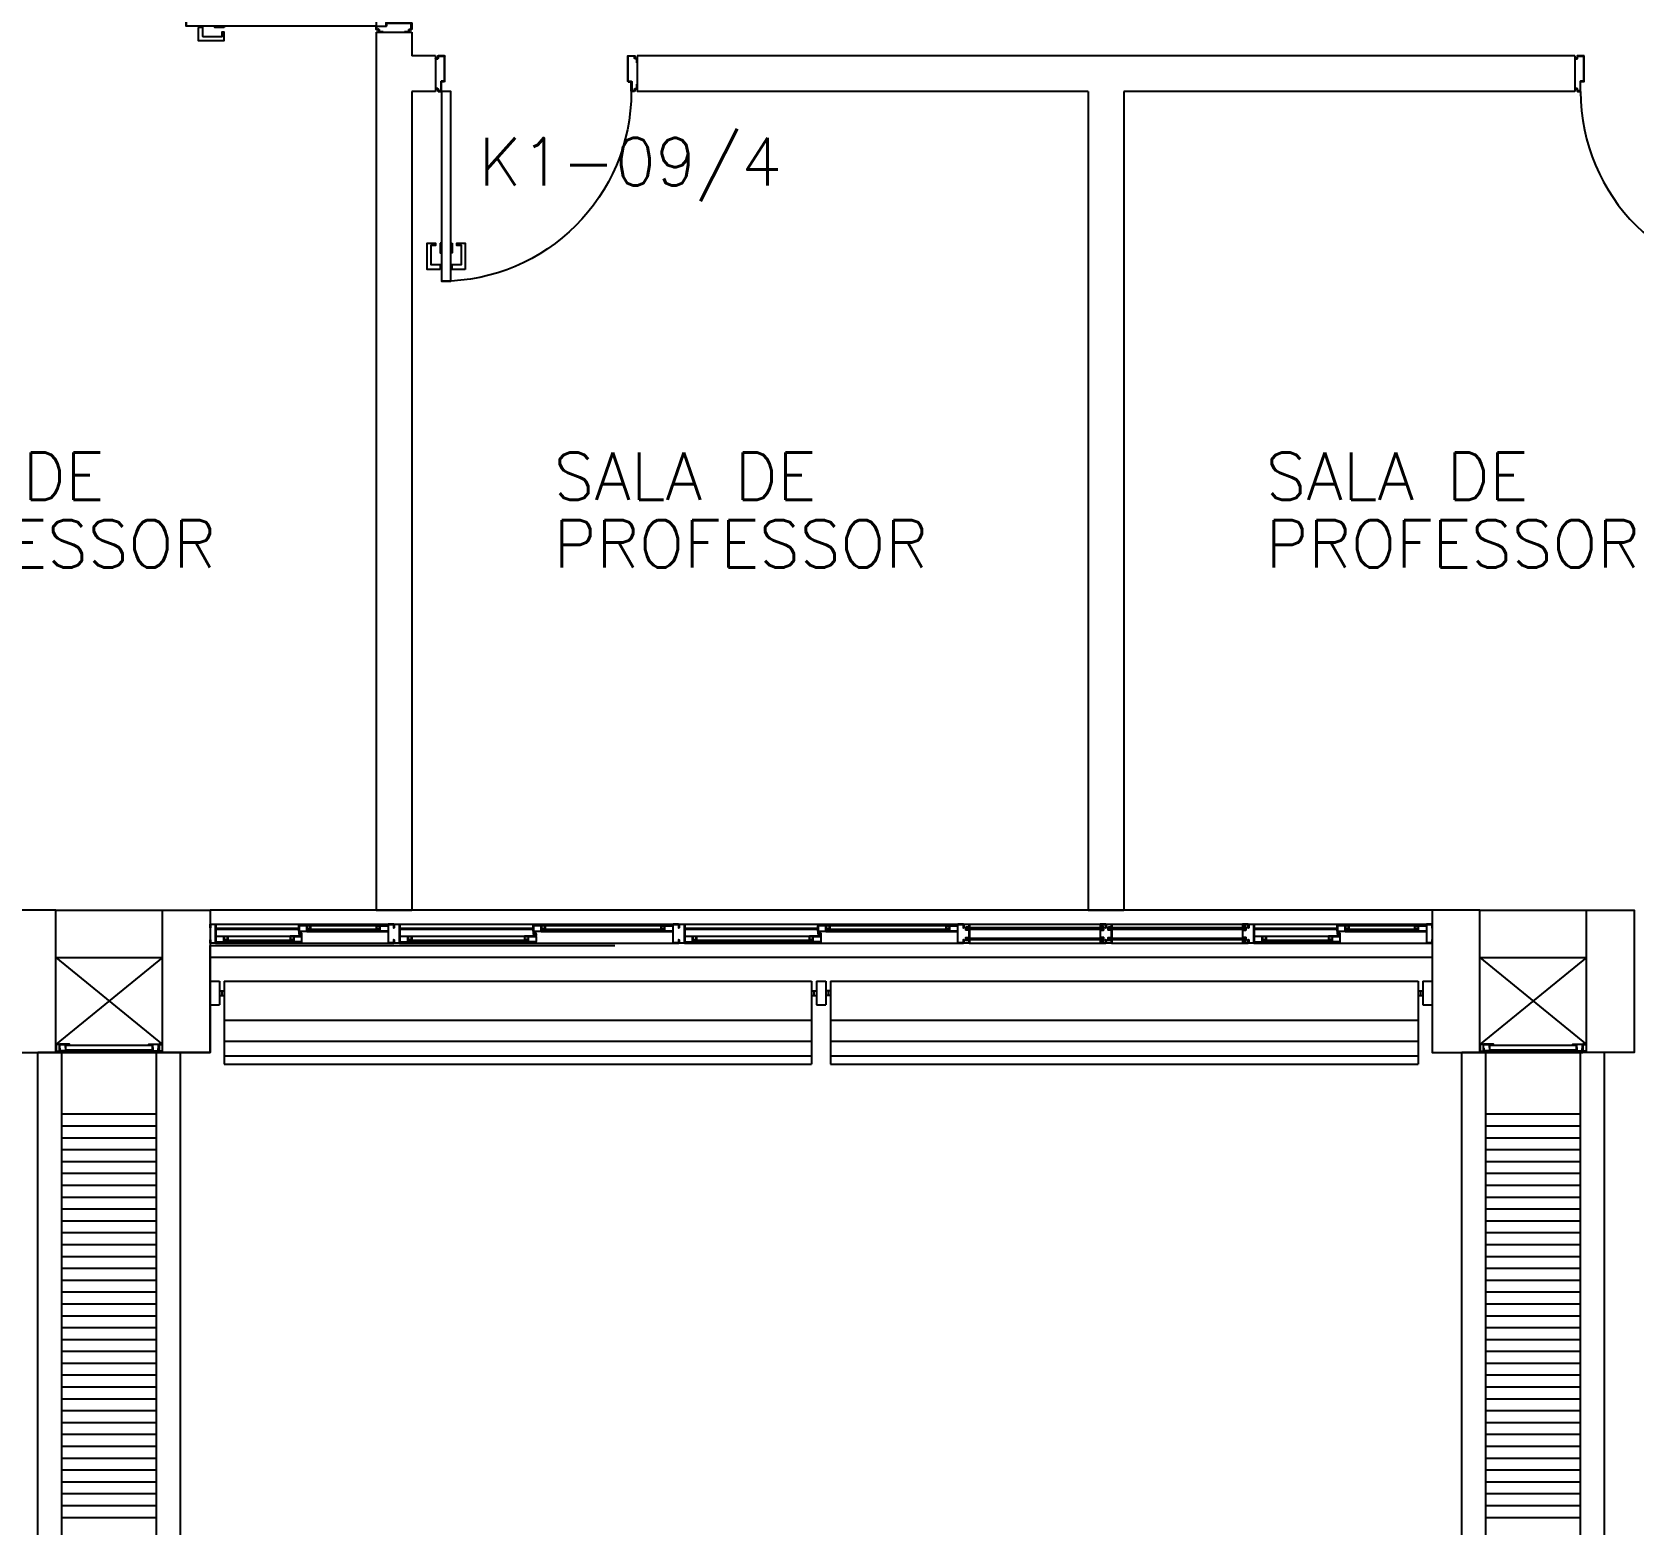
# Model space of a CAD drawing. Header units: millimetres. Extents: x 2801 to 3319, y 1187 to 1422.
# Drawn here: x 3051.62 to 3058.37, y 1339.36 to 1345.65 of the extents above; entities that cross this region are included whole.
import ezdxf

# ---------------------------------------------------------------- set-up
doc = ezdxf.new("R2010")
doc.units = ezdxf.units.MM
for name, color, linetype in [('AR- ALV1', 235, 'Continuous'), ('AR-ALV', 2, 'Continuous'), ('AR-ESQ', 1, 'Continuous'), ('AR-ESTC', 3, 'Continuous'), ('AR-PISO', 1, 'Continuous'), ('AR-PORTA', 1, 'Continuous'), ('AR-SHAFT', 1, 'Continuous'), ('BR-LINHAS', 1, 'Continuous'), ('BR-MONTANTE', 242, 'Continuous'), ('BR-PAINEL', 1, 'Continuous'), ('BR-SUPORTE', 1, 'Continuous'), ('DT-ESQ-BAGUETE-C', 2, 'Continuous'), ('DT-ESQ-BAGUETE-V', 1, 'Continuous'), ('DT-ESQ-CHAPA DOBRADA-V', 1, 'Continuous'), ('DT-ESQ-MARCO-V', 1, 'Continuous'), ('DT-ESQ-PERFIL CADEIRA-C', 2, 'Continuous'), ('DT-ESQ-PERFIL CADEIRA-V', 1, 'Continuous'), ('DT-ESQ-PERFIL U SIMPLES-C', 2, 'Continuous'), ('DT-ESQ-PERFIL U-C', 2, 'Continuous'), ('DT-ESQ-PERFIL U-V', 1, 'Continuous'), ('DT-ESQ-VENEZIANA-C', 2, 'Continuous'), ('DT-ESQ-VENEZIANA-V', 2, 'Continuous'), ('DT-ESQ-VIDRO-C', 2, 'Continuous'), ('DT-ESQ-VIDRO-V', 2, 'Continuous'), ('ENDEREÇO', 2, 'Continuous'), ('insercao', 4, 'Continuous'), ('maçaneta', 1, 'Continuous'), ('mov', 1, 'Continuous'), ('PM-PERFIL U-C', 2, 'Continuous'), ('pm1', 2, 'Continuous'), ('TEXTO', 2, 'Continuous')]:
    doc.layers.add(name, color=color, linetype=linetype)
doc.styles.add('UNB-100', font='simplex.shx', dxfattribs={"height": 0.2})
doc.styles.add('UNB1-100', font='simplex.shx', dxfattribs={"height": 0.2})

# ---------------------------------------------------------------- blocks, each defined once
blk = doc.blocks.new('DET-GS-COBERTURA')
at = {"layer": 'AR-PISO', "linetype": 'Continuous'}
for p, q in [((204.8676, -516.3577), (204.8676, -512.9889)), ((205.4676, -512.9889), (204.8676, -512.9889)), ((204.9676, -516.3577), (204.9676, -512.9889)), ((205.3676, -516.3577), (205.3676, -512.9889)), ((205.4676, -516.3577), (205.4676, -512.9889)), ((210.8676, -516.3577), (210.8676, -512.9889)), ((211.4676, -512.9889), (210.8676, -512.9889)), ((210.9676, -516.3577), (210.9676, -512.9889)), ((211.3676, -516.3577), (211.3676, -512.9889)), ((211.4676, -516.3577), (211.4676, -512.9889)), ((204.9676, -513.2485), (205.3676, -513.2485)), ((210.9676, -513.2485), (211.3676, -513.2485)), ((204.9676, -513.2985), (205.3676, -513.2985)), ((210.9676, -513.2985), (211.3676, -513.2985)), ((204.9676, -513.3485), (205.3676, -513.3485)), ((210.9676, -513.3485), (211.3676, -513.3485)), ((204.9676, -513.3985), (205.3676, -513.3985)), ((204.9676, -513.4485), (205.3676, -513.4485)), ((210.9676, -513.3985), (211.3676, -513.3985)), ((210.9676, -513.4485), (211.3676, -513.4485)), ((204.9676, -513.4985), (205.3676, -513.4985)), ((210.9676, -513.4985), (211.3676, -513.4985)), ((204.9676, -513.5485), (205.3676, -513.5485)), ((210.9676, -513.5485), (211.3676, -513.5485)), ((204.9676, -513.5985), (205.3676, -513.5985)), ((204.9676, -513.6485), (205.3676, -513.6485)), ((210.9676, -513.5985), (211.3676, -513.5985)), ((210.9676, -513.6485), (211.3676, -513.6485)), ((204.9676, -513.6985), (205.3676, -513.6985)), ((210.9676, -513.6985), (211.3676, -513.6985)), ((204.9676, -513.7485), (205.3676, -513.7485)), ((210.9676, -513.7485), (211.3676, -513.7485)), ((204.9676, -513.7985), (205.3676, -513.7985)), ((204.9676, -513.8485), (205.3676, -513.8485)), ((210.9676, -513.7985), (211.3676, -513.7985)), ((210.9676, -513.8485), (211.3676, -513.8485)), ((204.9676, -513.8985), (205.3676, -513.8985)), ((210.9676, -513.8985), (211.3676, -513.8985)), ((204.9676, -513.9485), (205.3676, -513.9485)), ((210.9676, -513.9485), (211.3676, -513.9485)), ((204.9676, -513.9985), (205.3676, -513.9985)), ((204.9676, -514.0485), (205.3676, -514.0485)), ((210.9676, -513.9985), (211.3676, -513.9985)), ((210.9676, -514.0485), (211.3676, -514.0485)), ((204.9676, -514.0985), (205.3676, -514.0985)), ((210.9676, -514.0985), (211.3676, -514.0985)), ((204.9676, -514.1485), (205.3676, -514.1485)), ((210.9676, -514.1485), (211.3676, -514.1485)), ((204.9676, -514.1985), (205.3676, -514.1985)), ((204.9676, -514.2485), (205.3676, -514.2485)), ((210.9676, -514.1985), (211.3676, -514.1985)), ((210.9676, -514.2485), (211.3676, -514.2485)), ((204.9676, -514.2985), (205.3676, -514.2985)), ((210.9676, -514.2985), (211.3676, -514.2985)), ((204.9676, -514.3485), (205.3676, -514.3485)), ((204.9676, -514.3985), (205.3676, -514.3985)), ((210.9676, -514.3485), (211.3676, -514.3485)), ((210.9676, -514.3985), (211.3676, -514.3985)), ((204.9676, -514.4485), (205.3676, -514.4485)), ((210.9676, -514.4485), (211.3676, -514.4485)), ((204.9676, -514.4985), (205.3676, -514.4985)), ((210.9676, -514.4985), (211.3676, -514.4985)), ((204.9676, -514.5485), (205.3676, -514.5485)), ((204.9676, -514.5985), (205.3676, -514.5985)), ((210.9676, -514.5485), (211.3676, -514.5485)), ((210.9676, -514.5985), (211.3676, -514.5985)), ((204.9676, -514.6485), (205.3676, -514.6485)), ((210.9676, -514.6485), (211.3676, -514.6485)), ((204.9676, -514.6985), (205.3676, -514.6985)), ((210.9676, -514.6985), (211.3676, -514.6985)), ((204.9676, -514.7485), (205.3676, -514.7485)), ((204.9676, -514.7985), (205.3676, -514.7985)), ((210.9676, -514.7485), (211.3676, -514.7485)), ((210.9676, -514.7985), (211.3676, -514.7985)), ((204.9676, -514.8485), (205.3676, -514.8485)), ((210.9676, -514.8485), (211.3676, -514.8485)), ((204.9676, -514.8985), (205.3676, -514.8985)), ((210.9676, -514.8985), (211.3676, -514.8985)), ((204.9676, -514.9485), (205.3676, -514.9485)), ((210.9676, -514.9485), (211.3676, -514.9485))]:
    blk.add_line(p, q, dxfattribs=at)
blk = doc.blocks.new('EF35-P')
at = {"layer": 'DT-ESQ-BAGUETE-C', "ltscale": 0.1}
for points in [[(0.4225, -0.08), (0.409, -0.08), (0.409, -0.0785), (0.422, -0.0785, 0.414214), (0.4225, -0.078), (0.4225, -0.067, 0.414214), (0.422, -0.0665), (0.409, -0.0665), (0.409, -0.065), (0.4225, -0.065, -0.414214), (0.424, -0.0665), (0.424, -0.0785, -0.414214)], [(0.7015, -0.08), (0.715, -0.08), (0.715, -0.0785), (0.702, -0.0785, -0.414214), (0.7015, -0.078), (0.7015, -0.067, -0.414214), (0.702, -0.0665), (0.715, -0.0665), (0.715, -0.065), (0.7015, -0.065, 0.414214), (0.7, -0.0665), (0.7, -0.0785, 0.414214)], [(1.41, -0.08), (1.3965, -0.08), (1.3965, -0.0785), (1.4095, -0.0785, 0.414214), (1.41, -0.078), (1.41, -0.067, 0.414214), (1.4095, -0.0665), (1.3965, -0.0665), (1.3965, -0.065), (1.41, -0.065, -0.414214), (1.4115, -0.0665), (1.4115, -0.0785, -0.414214)], [(1.9015, -0.08), (1.915, -0.08), (1.915, -0.0785), (1.902, -0.0785, -0.414214), (1.9015, -0.078), (1.9015, -0.067, -0.414214), (1.902, -0.0665), (1.915, -0.0665), (1.915, -0.065), (1.9015, -0.065, 0.414214), (1.9, -0.0665), (1.9, -0.0785, 0.414214)], [(2.61, -0.08), (2.5965, -0.08), (2.5965, -0.0785), (2.6095, -0.0785, 0.414214), (2.61, -0.078), (2.61, -0.067, 0.414214), (2.6095, -0.0665), (2.5965, -0.0665), (2.5965, -0.065), (2.61, -0.065, -0.414214), (2.6115, -0.0665), (2.6115, -0.0785, -0.414214)], [(3.1015, -0.08), (3.115, -0.08), (3.115, -0.0785), (3.102, -0.0785, -0.414214), (3.1015, -0.078), (3.1015, -0.067, -0.414214), (3.102, -0.0665), (3.115, -0.0665), (3.115, -0.065), (3.1015, -0.065, 0.414214), (3.1, -0.0665), (3.1, -0.0785, 0.414214)], [(4.7975, -0.08), (4.784, -0.08), (4.784, -0.0785), (4.797, -0.0785, 0.414214), (4.7975, -0.078), (4.7975, -0.067, 0.414214), (4.797, -0.0665), (4.784, -0.0665), (4.784, -0.065), (4.7975, -0.065, -0.414214), (4.799, -0.0665), (4.799, -0.0785, -0.414214)], [(5.0765, -0.08), (5.09, -0.08), (5.09, -0.0785), (5.077, -0.0785, -0.414214), (5.0765, -0.078), (5.0765, -0.067, -0.414214), (5.077, -0.0665), (5.09, -0.0665), (5.09, -0.065), (5.0765, -0.065, 0.414214), (5.075, -0.0665), (5.075, -0.0785, 0.414214)], [(0.0735, -0.125), (0.06, -0.125), (0.06, -0.1235), (0.073, -0.1235, 0.414214), (0.0735, -0.123), (0.0735, -0.112, 0.414214), (0.073, -0.1115), (0.06, -0.1115), (0.06, -0.11), (0.0735, -0.11, -0.414214), (0.075, -0.1115), (0.075, -0.1235, -0.414214)], [(0.339, -0.125), (0.3525, -0.125), (0.3525, -0.1235), (0.3395, -0.1235, -0.414214), (0.339, -0.123), (0.339, -0.112, -0.414214), (0.3395, -0.1115), (0.3525, -0.1115), (0.3525, -0.11), (0.339, -0.11, 0.414214), (0.3375, -0.1115), (0.3375, -0.1235, 0.414214)], [(0.8485, -0.125), (0.835, -0.125), (0.835, -0.1235), (0.848, -0.1235, 0.414214), (0.8485, -0.123), (0.8485, -0.112, 0.414214), (0.848, -0.1115), (0.835, -0.1115), (0.835, -0.11), (0.8485, -0.11, -0.414214), (0.85, -0.1115), (0.85, -0.1235, -0.414214)], [(1.3265, -0.125), (1.34, -0.125), (1.34, -0.1235), (1.327, -0.1235, -0.414214), (1.3265, -0.123), (1.3265, -0.112, -0.414214), (1.327, -0.1115), (1.34, -0.1115), (1.34, -0.11), (1.3265, -0.11, 0.414214), (1.325, -0.1115), (1.325, -0.1235, 0.414214)], [(2.0485, -0.125), (2.035, -0.125), (2.035, -0.1235), (2.048, -0.1235, 0.414214), (2.0485, -0.123), (2.0485, -0.112, 0.414214), (2.048, -0.1115), (2.035, -0.1115), (2.035, -0.11), (2.0485, -0.11, -0.414214), (2.05, -0.1115), (2.05, -0.1235, -0.414214)], [(2.5265, -0.125), (2.54, -0.125), (2.54, -0.1235), (2.527, -0.1235, -0.414214), (2.5265, -0.123), (2.5265, -0.112, -0.414214), (2.527, -0.1115), (2.54, -0.1115), (2.54, -0.11), (2.5265, -0.11, 0.414214), (2.525, -0.1115), (2.525, -0.1235, 0.414214)], [(4.4485, -0.125), (4.435, -0.125), (4.435, -0.1235), (4.448, -0.1235, 0.414214), (4.4485, -0.123), (4.4485, -0.112, 0.414214), (4.448, -0.1115), (4.435, -0.1115), (4.435, -0.11), (4.4485, -0.11, -0.414214), (4.45, -0.1115), (4.45, -0.1235, -0.414214)], [(4.714, -0.125), (4.7275, -0.125), (4.7275, -0.1235), (4.7145, -0.1235, -0.414214), (4.714, -0.123), (4.714, -0.112, -0.414214), (4.7145, -0.1115), (4.7275, -0.1115), (4.7275, -0.11), (4.714, -0.11, 0.414214), (4.7125, -0.1115), (4.7125, -0.1235, 0.414214)]]:
    blk.add_lwpolyline(points, format="xyb", close=True, dxfattribs=at)
at = {"layer": 'DT-ESQ-BAGUETE-V', "ltscale": 0.1}
for p, q in [((0.4225, -0.065), (0.7015, -0.065)), ((1.41, -0.065), (1.9015, -0.065)), ((2.61, -0.065), (3.1015, -0.065)), ((4.7975, -0.065), (5.0765, -0.065)), ((0.0735, -0.11), (0.339, -0.11)), ((0.8485, -0.11), (1.3265, -0.11)), ((2.0485, -0.11), (2.5265, -0.11)), ((4.4485, -0.11), (4.714, -0.11))]:
    blk.add_line(p, q, dxfattribs=at)
at = {"layer": 'DT-ESQ-CHAPA DOBRADA-V', "ltscale": 0.1}
for p, q in [((0.025, -0.077), (0.374, -0.077)), ((0.025, -0.08), (0.374, -0.08)), ((0.8, -0.077), (1.3615, -0.077)), ((0.8, -0.08), (1.3615, -0.08)), ((2, -0.077), (2.5615, -0.077)), ((2, -0.08), (2.5615, -0.08)), ((4.4, -0.077), (4.749, -0.077)), ((4.4, -0.08), (4.749, -0.08))]:
    blk.add_line(p, q, dxfattribs=at)
at = {"layer": 'DT-ESQ-MARCO-V', "ltscale": 0.1}
for p, q in [((3.1985, -0.06), (3.7515, -0.06)), ((3.7985, -0.06), (4.3515, -0.06)), ((3.1985, -0.14), (3.7515, -0.14)), ((3.7985, -0.14), (4.3515, -0.14))]:
    blk.add_line(p, q, dxfattribs=at)
at = {"layer": 'DT-ESQ-PERFIL CADEIRA-C', "ltscale": 0.1}
for p, q in [((0.025, -0.1335), (0.0735, -0.1335)), ((0.3855, -0.1335), (0.339, -0.1335)), ((0.376, -0.0885), (0.4225, -0.0885)), ((0.75, -0.0885), (0.7015, -0.0885)), ((0.8, -0.1335), (0.8485, -0.1335)), ((1.373, -0.1335), (1.3265, -0.1335)), ((1.3635, -0.0885), (1.41, -0.0885)), ((1.95, -0.0885), (1.9015, -0.0885)), ((2, -0.1335), (2.0485, -0.1335)), ((2.573, -0.1335), (2.5265, -0.1335)), ((2.5635, -0.0885), (2.61, -0.0885)), ((3.15, -0.0885), (3.1015, -0.0885)), ((4.4, -0.1335), (4.4485, -0.1335)), ((4.7605, -0.1335), (4.714, -0.1335)), ((4.751, -0.0885), (4.7975, -0.0885)), ((5.125, -0.0885), (5.0765, -0.0885))]:
    blk.add_line(p, q, dxfattribs=at)
for points in [[(0.4225, -0.087, -1), (0.4225, -0.09), (0.376, -0.09, -0.414214), (0.374, -0.088), (0.374, -0.067, -0.414214), (0.376, -0.065), (0.4075, -0.065, -0.414214), (0.409, -0.0665), (0.409, -0.087)], [(0.409, -0.0885, -0.198913), (0.4079, -0.0881, -0.198913), (0.4075, -0.087), (0.4075, -0.067, 0.414214), (0.407, -0.0665), (0.376, -0.0665, 0.414214), (0.3755, -0.067), (0.3755, -0.088, 0.414214), (0.376, -0.0885)], [(0.7015, -0.09), (0.75, -0.09), (0.75, -0.0885), (0.715, -0.0885, 0.198912), (0.7161, -0.0881, 0.198913), (0.7165, -0.087), (0.7165, -0.067, -0.414214), (0.717, -0.0665), (0.75, -0.0665), (0.75, -0.065), (0.7165, -0.065, 0.414214), (0.715, -0.0665), (0.715, -0.0785), (0.715, -0.08), (0.715, -0.087), (0.7015, -0.087, 1)], [(1.41, -0.087, -1), (1.41, -0.09), (1.3635, -0.09, -0.414214), (1.3615, -0.088), (1.3615, -0.067, -0.414214), (1.3635, -0.065), (1.395, -0.065, -0.414214), (1.3965, -0.0665), (1.3965, -0.087)], [(1.3965, -0.0885, -0.198913), (1.3954, -0.0881, -0.198913), (1.395, -0.087), (1.395, -0.067, 0.414214), (1.3945, -0.0665), (1.3635, -0.0665, 0.414214), (1.363, -0.067), (1.363, -0.088, 0.414214), (1.3635, -0.0885)], [(1.9015, -0.09), (1.95, -0.09), (1.95, -0.0885), (1.915, -0.0885, 0.198912), (1.9161, -0.0881, 0.198913), (1.9165, -0.087), (1.9165, -0.067, -0.414214), (1.917, -0.0665), (1.95, -0.0665), (1.95, -0.065), (1.9165, -0.065, 0.414214), (1.915, -0.0665), (1.915, -0.0785), (1.915, -0.08), (1.915, -0.087), (1.9015, -0.087, 1)], [(2.61, -0.087, -1), (2.61, -0.09), (2.5635, -0.09, -0.414214), (2.5615, -0.088), (2.5615, -0.067, -0.414214), (2.5635, -0.065), (2.595, -0.065, -0.414214), (2.5965, -0.0665), (2.5965, -0.087)], [(2.5965, -0.0885, -0.198913), (2.5954, -0.0881, -0.198913), (2.595, -0.087), (2.595, -0.067, 0.414214), (2.5945, -0.0665), (2.5635, -0.0665, 0.414214), (2.563, -0.067), (2.563, -0.088, 0.414214), (2.5635, -0.0885)], [(3.1015, -0.09), (3.15, -0.09), (3.15, -0.0885), (3.115, -0.0885, 0.198912), (3.1161, -0.0881, 0.198913), (3.1165, -0.087), (3.1165, -0.067, -0.414214), (3.117, -0.0665), (3.15, -0.0665), (3.15, -0.065), (3.1165, -0.065, 0.414214), (3.115, -0.0665), (3.115, -0.0785), (3.115, -0.08), (3.115, -0.087), (3.1015, -0.087, 1)], [(4.7975, -0.087, -1), (4.7975, -0.09), (4.751, -0.09, -0.414214), (4.749, -0.088), (4.749, -0.067, -0.414214), (4.751, -0.065), (4.7825, -0.065, -0.414214), (4.784, -0.0665), (4.784, -0.087)], [(4.784, -0.0885, -0.198913), (4.7829, -0.0881, -0.198913), (4.7825, -0.087), (4.7825, -0.067, 0.414214), (4.782, -0.0665), (4.751, -0.0665, 0.414214), (4.7505, -0.067), (4.7505, -0.088, 0.414214), (4.751, -0.0885)], [(5.0765, -0.09), (5.125, -0.09), (5.125, -0.0885), (5.09, -0.0885, 0.198912), (5.0911, -0.0881, 0.198913), (5.0915, -0.087), (5.0915, -0.067, -0.414214), (5.092, -0.0665), (5.125, -0.0665), (5.125, -0.065), (5.0915, -0.065, 0.414214), (5.09, -0.0665), (5.09, -0.0785), (5.09, -0.08), (5.09, -0.087), (5.0765, -0.087, 1)], [(0.0735, -0.135), (0.025, -0.135), (0.025, -0.1335), (0.06, -0.1335, -0.198912), (0.0589, -0.1331, -0.198913), (0.0585, -0.132), (0.0585, -0.112, 0.414214), (0.058, -0.1115), (0.025, -0.1115), (0.025, -0.11), (0.0585, -0.11, -0.414214), (0.06, -0.1115), (0.06, -0.1235), (0.06, -0.125), (0.06, -0.132), (0.0735, -0.132, -1)], [(0.339, -0.132, 1), (0.339, -0.135), (0.3855, -0.135, 0.414214), (0.3875, -0.133), (0.3875, -0.112, 0.414214), (0.3855, -0.11), (0.354, -0.11, 0.414214), (0.3525, -0.1115), (0.3525, -0.132)], [(0.3525, -0.1335, 0.198913), (0.3536, -0.1331, 0.198913), (0.354, -0.132), (0.354, -0.112, -0.414214), (0.3545, -0.1115), (0.3855, -0.1115, -0.414214), (0.386, -0.112), (0.386, -0.133, -0.414214), (0.3855, -0.1335)], [(0.8485, -0.135), (0.8, -0.135), (0.8, -0.1335), (0.835, -0.1335, -0.198912), (0.8339, -0.1331, -0.198913), (0.8335, -0.132), (0.8335, -0.112, 0.414214), (0.833, -0.1115), (0.8, -0.1115), (0.8, -0.11), (0.8335, -0.11, -0.414214), (0.835, -0.1115), (0.835, -0.1235), (0.835, -0.125), (0.835, -0.132), (0.8485, -0.132, -1)], [(1.3265, -0.132, 1), (1.3265, -0.135), (1.373, -0.135, 0.414214), (1.375, -0.133), (1.375, -0.112, 0.414214), (1.373, -0.11), (1.3415, -0.11, 0.414214), (1.34, -0.1115), (1.34, -0.132)], [(1.34, -0.1335, 0.198913), (1.3411, -0.1331, 0.198913), (1.3415, -0.132), (1.3415, -0.112, -0.414214), (1.342, -0.1115), (1.373, -0.1115, -0.414214), (1.3735, -0.112), (1.3735, -0.133, -0.414214), (1.373, -0.1335)], [(2.0485, -0.135), (2, -0.135), (2, -0.1335), (2.035, -0.1335, -0.198912), (2.0339, -0.1331, -0.198913), (2.0335, -0.132), (2.0335, -0.112, 0.414214), (2.033, -0.1115), (2, -0.1115), (2, -0.11), (2.0335, -0.11, -0.414214), (2.035, -0.1115), (2.035, -0.1235), (2.035, -0.125), (2.035, -0.132), (2.0485, -0.132, -1)], [(2.5265, -0.132, 1), (2.5265, -0.135), (2.573, -0.135, 0.414214), (2.575, -0.133), (2.575, -0.112, 0.414214), (2.573, -0.11), (2.5415, -0.11, 0.414214), (2.54, -0.1115), (2.54, -0.132)], [(2.54, -0.1335, 0.198913), (2.5411, -0.1331, 0.198913), (2.5415, -0.132), (2.5415, -0.112, -0.414214), (2.542, -0.1115), (2.573, -0.1115, -0.414214), (2.5735, -0.112), (2.5735, -0.133, -0.414214), (2.573, -0.1335)], [(4.4485, -0.135), (4.4, -0.135), (4.4, -0.1335), (4.435, -0.1335, -0.198912), (4.4339, -0.1331, -0.198913), (4.4335, -0.132), (4.4335, -0.112, 0.414214), (4.433, -0.1115), (4.4, -0.1115), (4.4, -0.11), (4.4335, -0.11, -0.414214), (4.435, -0.1115), (4.435, -0.1235), (4.435, -0.125), (4.435, -0.132), (4.4485, -0.132, -1)], [(4.714, -0.132, 1), (4.714, -0.135), (4.7605, -0.135, 0.414214), (4.7625, -0.133), (4.7625, -0.112, 0.414214), (4.7605, -0.11), (4.729, -0.11, 0.414214), (4.7275, -0.1115), (4.7275, -0.132)], [(4.7275, -0.1335, 0.198913), (4.7286, -0.1331, 0.198913), (4.729, -0.132), (4.729, -0.112, -0.414214), (4.7295, -0.1115), (4.7605, -0.1115, -0.414214), (4.761, -0.112), (4.761, -0.133, -0.414214), (4.7605, -0.1335)]]:
    blk.add_lwpolyline(points, format="xyb", close=True, dxfattribs=at)
at = {"layer": 'DT-ESQ-PERFIL CADEIRA-V', "ltscale": 0.1}
for p, q in [((0.4075, -0.09), (0.7015, -0.09)), ((1.395, -0.09), (1.9015, -0.09)), ((2.595, -0.09), (3.1015, -0.09)), ((4.7825, -0.09), (5.0765, -0.09)), ((0.0735, -0.135), (0.339, -0.135)), ((0.8485, -0.135), (1.3265, -0.135)), ((2.0485, -0.135), (2.5265, -0.135)), ((4.4485, -0.135), (4.714, -0.135))]:
    blk.add_line(p, q, dxfattribs=at)
at = {"layer": 'DT-ESQ-PERFIL U SIMPLES-C', "ltscale": 0.1}
for points in [[(0.376, -0.102), (0.384, -0.102), (0.384, -0.1005), (0.376, -0.1005, -0.414214), (0.3755, -0.1), (0.3755, -0.092, -0.414214), (0.376, -0.0915), (0.384, -0.0915), (0.384, -0.09), (0.376, -0.09, 0.414214), (0.374, -0.092), (0.374, -0.1, 0.414214)], [(0.3855, -0.098), (0.3775, -0.098), (0.3775, -0.0995), (0.3855, -0.0995, -0.414214), (0.386, -0.1), (0.386, -0.108, -0.414214), (0.3855, -0.1085), (0.3775, -0.1085), (0.3775, -0.11), (0.3855, -0.11, 0.414214), (0.3875, -0.108), (0.3875, -0.1, 0.414214)], [(1.3635, -0.102), (1.3715, -0.102), (1.3715, -0.1005), (1.3635, -0.1005, -0.414214), (1.363, -0.1), (1.363, -0.092, -0.414214), (1.3635, -0.0915), (1.3715, -0.0915), (1.3715, -0.09), (1.3635, -0.09, 0.414214), (1.3615, -0.092), (1.3615, -0.1, 0.414214)], [(1.373, -0.098), (1.365, -0.098), (1.365, -0.0995), (1.373, -0.0995, -0.414214), (1.3735, -0.1), (1.3735, -0.108, -0.414214), (1.373, -0.1085), (1.365, -0.1085), (1.365, -0.11), (1.373, -0.11, 0.414214), (1.375, -0.108), (1.375, -0.1, 0.414214)], [(2.5635, -0.102), (2.5715, -0.102), (2.5715, -0.1005), (2.5635, -0.1005, -0.414214), (2.563, -0.1), (2.563, -0.092, -0.414214), (2.5635, -0.0915), (2.5715, -0.0915), (2.5715, -0.09), (2.5635, -0.09, 0.414214), (2.5615, -0.092), (2.5615, -0.1, 0.414214)], [(2.573, -0.098), (2.565, -0.098), (2.565, -0.0995), (2.573, -0.0995, -0.414214), (2.5735, -0.1), (2.5735, -0.108, -0.414214), (2.573, -0.1085), (2.565, -0.1085), (2.565, -0.11), (2.573, -0.11, 0.414214), (2.575, -0.108), (2.575, -0.1, 0.414214)], [(4.751, -0.102), (4.759, -0.102), (4.759, -0.1005), (4.751, -0.1005, -0.414214), (4.7505, -0.1), (4.7505, -0.092, -0.414214), (4.751, -0.0915), (4.759, -0.0915), (4.759, -0.09), (4.751, -0.09, 0.414214), (4.749, -0.092), (4.749, -0.1, 0.414214)], [(4.7605, -0.098), (4.7525, -0.098), (4.7525, -0.0995), (4.7605, -0.0995, -0.414214), (4.761, -0.1), (4.761, -0.108, -0.414214), (4.7605, -0.1085), (4.7525, -0.1085), (4.7525, -0.11), (4.7605, -0.11, 0.414214), (4.7625, -0.108), (4.7625, -0.1, 0.414214)]]:
    blk.add_lwpolyline(points, format="xyb", close=True, dxfattribs=at)
at = {"layer": 'DT-ESQ-PERFIL U-C', "ltscale": 0.1}
for points in [[(0, -0.0615, -0.414214), (0.0015, -0.06), (0.0235, -0.06, -0.414214), (0.025, -0.0615), (0.025, -0.1385, -0.414214), (0.0235, -0.14), (0.0015, -0.14, -0.414214), (0, -0.1385), (0, -0.125), (0.0015, -0.125), (0.0015, -0.138, 0.414214), (0.002, -0.1385), (0.023, -0.1385, 0.414214), (0.0235, -0.138), (0.0235, -0.062, 0.414214), (0.023, -0.0615), (0.002, -0.0615, 0.414214), (0.0015, -0.062), (0.0015, -0.075), (0, -0.075)], [(0.775, -0.0615, 0.414214), (0.7735, -0.06), (0.7515, -0.06, 0.414214), (0.75, -0.0615), (0.75, -0.1385, 0.414214), (0.7515, -0.14), (0.7735, -0.14, 0.414214), (0.775, -0.1385), (0.775, -0.125), (0.7735, -0.125), (0.7735, -0.138, -0.414214), (0.773, -0.1385), (0.752, -0.1385, -0.414214), (0.7515, -0.138), (0.7515, -0.062, -0.414214), (0.752, -0.0615), (0.773, -0.0615, -0.414214), (0.7735, -0.062), (0.7735, -0.075), (0.775, -0.075)], [(0.775, -0.0615, -0.414214), (0.7765, -0.06), (0.7985, -0.06, -0.414214), (0.8, -0.0615), (0.8, -0.1385, -0.414214), (0.7985, -0.14), (0.7765, -0.14, -0.414214), (0.775, -0.1385), (0.775, -0.125), (0.7765, -0.125), (0.7765, -0.138, 0.414214), (0.777, -0.1385), (0.798, -0.1385, 0.414214), (0.7985, -0.138), (0.7985, -0.062, 0.414214), (0.798, -0.0615), (0.777, -0.0615, 0.414214), (0.7765, -0.062), (0.7765, -0.075), (0.775, -0.075)], [(1.975, -0.0615, 0.414214), (1.9735, -0.06), (1.9515, -0.06, 0.414214), (1.95, -0.0615), (1.95, -0.1385, 0.414214), (1.9515, -0.14), (1.9735, -0.14, 0.414214), (1.975, -0.1385), (1.975, -0.125), (1.9735, -0.125), (1.9735, -0.138, -0.414214), (1.973, -0.1385), (1.952, -0.1385, -0.414214), (1.9515, -0.138), (1.9515, -0.062, -0.414214), (1.952, -0.0615), (1.973, -0.0615, -0.414214), (1.9735, -0.062), (1.9735, -0.075), (1.975, -0.075)], [(1.975, -0.0615, -0.414214), (1.9765, -0.06), (1.9985, -0.06, -0.414214), (2, -0.0615), (2, -0.1385, -0.414214), (1.9985, -0.14), (1.9765, -0.14, -0.414214), (1.975, -0.1385), (1.975, -0.125), (1.9765, -0.125), (1.9765, -0.138, 0.414214), (1.977, -0.1385), (1.998, -0.1385, 0.414214), (1.9985, -0.138), (1.9985, -0.062, 0.414214), (1.998, -0.0615), (1.977, -0.0615, 0.414214), (1.9765, -0.062), (1.9765, -0.075), (1.975, -0.075)], [(3.175, -0.0615, 0.414214), (3.1735, -0.06), (3.1515, -0.06, 0.414214), (3.15, -0.0615), (3.15, -0.1385, 0.414214), (3.1515, -0.14), (3.1735, -0.14, 0.414214), (3.175, -0.1385), (3.175, -0.125), (3.1735, -0.125), (3.1735, -0.138, -0.414214), (3.173, -0.1385), (3.152, -0.1385, -0.414214), (3.1515, -0.138), (3.1515, -0.062, -0.414214), (3.152, -0.0615), (3.173, -0.0615, -0.414214), (3.1735, -0.062), (3.1735, -0.075), (3.175, -0.075)], [(3.2, -0.1285), (3.2, -0.1385, -0.414214), (3.1985, -0.14), (3.1765, -0.14, -0.414214), (3.175, -0.1385), (3.175, -0.125), (3.1765, -0.125), (3.1765, -0.138, 0.414214), (3.177, -0.1385), (3.198, -0.1385, 0.414214), (3.1985, -0.138), (3.1985, -0.1285), (3.1855, -0.1285, -0.414214), (3.184, -0.127), (3.184, -0.117, -0.414214), (3.1855, -0.1155), (3.1985, -0.1155), (3.1985, -0.0845), (3.1855, -0.0845, -0.414214), (3.184, -0.083), (3.184, -0.073, -0.414214), (3.1855, -0.0715), (3.1985, -0.0715), (3.1985, -0.062, 0.414214), (3.198, -0.0615), (3.177, -0.0615, 0.414214), (3.1765, -0.062), (3.1765, -0.075), (3.175, -0.075), (3.175, -0.0615, -0.414214), (3.1765, -0.06), (3.1985, -0.06, -0.414214), (3.2, -0.0615), (3.2, -0.0715, -0.414214), (3.1985, -0.073), (3.1855, -0.073), (3.1855, -0.083), (3.1985, -0.083), (3.1985, -0.083, -0.414214), (3.2, -0.0845), (3.2, -0.1155, -0.414214), (3.1985, -0.117), (3.1985, -0.117), (3.1855, -0.117), (3.1855, -0.127), (3.1985, -0.127, -0.414214)], [(3.75, -0.1285), (3.75, -0.1385, 0.414214), (3.7515, -0.14), (3.7735, -0.14, 0.414214), (3.775, -0.1385), (3.775, -0.125), (3.7735, -0.125), (3.7735, -0.138, -0.414214), (3.773, -0.1385), (3.752, -0.1385, -0.414214), (3.7515, -0.138), (3.7515, -0.1285), (3.7645, -0.1285, 0.414214), (3.766, -0.127), (3.766, -0.117, 0.414214), (3.7645, -0.1155), (3.7515, -0.1155), (3.7515, -0.0845), (3.7645, -0.0845, 0.414214), (3.766, -0.083), (3.766, -0.073, 0.414214), (3.7645, -0.0715), (3.7515, -0.0715), (3.7515, -0.062, -0.414214), (3.752, -0.0615), (3.773, -0.0615, -0.414214), (3.7735, -0.062), (3.7735, -0.075), (3.775, -0.075), (3.775, -0.0615, 0.414214), (3.7735, -0.06), (3.7515, -0.06, 0.414214), (3.75, -0.0615), (3.75, -0.0715, 0.414214), (3.7515, -0.073), (3.7645, -0.073), (3.7645, -0.083), (3.7515, -0.083), (3.7515, -0.083, 0.414214), (3.75, -0.0845), (3.75, -0.1155, 0.414214), (3.7515, -0.117), (3.7515, -0.117), (3.7645, -0.117), (3.7645, -0.127), (3.7515, -0.127, 0.414214)], [(3.8, -0.1285), (3.8, -0.1385, -0.414214), (3.7985, -0.14), (3.7765, -0.14, -0.414214), (3.775, -0.1385), (3.775, -0.125), (3.7765, -0.125), (3.7765, -0.138, 0.414214), (3.777, -0.1385), (3.798, -0.1385, 0.414214), (3.7985, -0.138), (3.7985, -0.1285), (3.7855, -0.1285, -0.414214), (3.784, -0.127), (3.784, -0.117, -0.414214), (3.7855, -0.1155), (3.7985, -0.1155), (3.7985, -0.0845), (3.7855, -0.0845, -0.414214), (3.784, -0.083), (3.784, -0.073, -0.414214), (3.7855, -0.0715), (3.7985, -0.0715), (3.7985, -0.062, 0.414214), (3.798, -0.0615), (3.777, -0.0615, 0.414214), (3.7765, -0.062), (3.7765, -0.075), (3.775, -0.075), (3.775, -0.0615, -0.414214), (3.7765, -0.06), (3.7985, -0.06, -0.414214), (3.8, -0.0615), (3.8, -0.0715, -0.414214), (3.7985, -0.073), (3.7855, -0.073), (3.7855, -0.083), (3.7985, -0.083), (3.7985, -0.083, -0.414214), (3.8, -0.0845), (3.8, -0.1155, -0.414214), (3.7985, -0.117), (3.7985, -0.117), (3.7855, -0.117), (3.7855, -0.127), (3.7985, -0.127, -0.414214)], [(4.35, -0.1285), (4.35, -0.1385, 0.414214), (4.3515, -0.14), (4.3735, -0.14, 0.414214), (4.375, -0.1385), (4.375, -0.125), (4.3735, -0.125), (4.3735, -0.138, -0.414214), (4.373, -0.1385), (4.352, -0.1385, -0.414214), (4.3515, -0.138), (4.3515, -0.1285), (4.3645, -0.1285, 0.414214), (4.366, -0.127), (4.366, -0.117, 0.414214), (4.3645, -0.1155), (4.3515, -0.1155), (4.3515, -0.0845), (4.3645, -0.0845, 0.414214), (4.366, -0.083), (4.366, -0.073, 0.414214), (4.3645, -0.0715), (4.3515, -0.0715), (4.3515, -0.062, -0.414214), (4.352, -0.0615), (4.373, -0.0615, -0.414214), (4.3735, -0.062), (4.3735, -0.075), (4.375, -0.075), (4.375, -0.0615, 0.414214), (4.3735, -0.06), (4.3515, -0.06, 0.414214), (4.35, -0.0615), (4.35, -0.0715, 0.414214), (4.3515, -0.073), (4.3645, -0.073), (4.3645, -0.083), (4.3515, -0.083), (4.3515, -0.083, 0.414214), (4.35, -0.0845), (4.35, -0.1155, 0.414214), (4.3515, -0.117), (4.3515, -0.117), (4.3645, -0.117), (4.3645, -0.127), (4.3515, -0.127, 0.414214)], [(4.375, -0.0615, -0.414214), (4.3765, -0.06), (4.3985, -0.06, -0.414214), (4.4, -0.0615), (4.4, -0.1385, -0.414214), (4.3985, -0.14), (4.3765, -0.14, -0.414214), (4.375, -0.1385), (4.375, -0.125), (4.3765, -0.125), (4.3765, -0.138, 0.414214), (4.377, -0.1385), (4.398, -0.1385, 0.414214), (4.3985, -0.138), (4.3985, -0.062, 0.414214), (4.398, -0.0615), (4.377, -0.0615, 0.414214), (4.3765, -0.062), (4.3765, -0.075), (4.375, -0.075)], [(5.15, -0.0615, 0.414214), (5.1485, -0.06), (5.1265, -0.06, 0.414214), (5.125, -0.0615), (5.125, -0.1385, 0.414214), (5.1265, -0.14), (5.1485, -0.14, 0.414214), (5.15, -0.1385), (5.15, -0.125), (5.1485, -0.125), (5.1485, -0.138, -0.414214), (5.148, -0.1385), (5.127, -0.1385, -0.414214), (5.1265, -0.138), (5.1265, -0.062, -0.414214), (5.127, -0.0615), (5.148, -0.0615, -0.414214), (5.1485, -0.062), (5.1485, -0.075), (5.15, -0.075)]]:
    blk.add_lwpolyline(points, format="xyb", close=True, dxfattribs=at)
at = {"layer": 'DT-ESQ-PERFIL U-V', "ltscale": 0.1}
for p, q in [((0.0235, -0.06), (0.7515, -0.06)), ((0.7985, -0.06), (1.9515, -0.06)), ((1.9985, -0.06), (3.1515, -0.06)), ((4.3985, -0.06), (5.1265, -0.06)), ((0.0235, -0.14), (0.7515, -0.14)), ((0.7985, -0.14), (1.9515, -0.14)), ((1.9985, -0.14), (3.1515, -0.14)), ((4.3985, -0.14), (5.1265, -0.14))]:
    blk.add_line(p, q, dxfattribs=at)
at = {"layer": 'DT-ESQ-VIDRO-C', "ltscale": 0.1}
for points in [[(0.063, -0.13), (0.063, -0.127), (0.3495, -0.127), (0.3495, -0.13)], [(0.7125, -0.085), (0.7125, -0.082), (0.4115, -0.082), (0.4115, -0.085)], [(0.838, -0.13), (0.838, -0.127), (1.337, -0.127), (1.337, -0.13)], [(1.9125, -0.085), (1.9125, -0.082), (1.399, -0.082), (1.399, -0.085)], [(2.038, -0.13), (2.038, -0.127), (2.537, -0.127), (2.537, -0.13)], [(3.1125, -0.085), (3.1125, -0.082), (2.599, -0.082), (2.599, -0.085)], [(3.7625, -0.081), (3.7625, -0.075), (3.1875, -0.075), (3.1875, -0.081)], [(4.3625, -0.081), (4.3625, -0.075), (3.7875, -0.075), (3.7875, -0.081)], [(4.438, -0.13), (4.438, -0.127), (4.7245, -0.127), (4.7245, -0.13)], [(5.0875, -0.085), (5.0875, -0.082), (4.7865, -0.082), (4.7865, -0.085)]]:
    blk.add_lwpolyline(points, close=True, dxfattribs=at)
at = {"layer": 'DT-ESQ-VIDRO-V', "ltscale": 0.1}
for points in [[(3.7625, -0.119), (3.7625, -0.125), (3.1875, -0.125), (3.1875, -0.119)], [(4.3625, -0.119), (4.3625, -0.125), (3.7875, -0.125), (3.7875, -0.119)]]:
    blk.add_lwpolyline(points, close=True, dxfattribs=at)
blk = doc.blocks.new('BR-MODULO1')
at = {"layer": 'BR-LINHAS'}
for p, q in [((0.06, -0.2648), (2.535, -0.2648)), ((2.615, -0.2648), (5.09, -0.2648)), ((0.06, -0.3524), (2.535, -0.3524)), ((2.615, -0.3524), (5.09, -0.3524)), ((0.06, -0.4147), (2.535, -0.4147)), ((2.615, -0.4147), (5.09, -0.4147))]:
    blk.add_line(p, q, dxfattribs=at)
at = {"layer": 'BR-MONTANTE'}
for p, q in [((0, -0.1), (0, -0.2)), ((0, -0.1), (0.04, -0.1)), ((0.04, -0.1), (0.04, -0.2)), ((2.5547, -0.1), (2.5947, -0.1)), ((2.5547, -0.1), (2.5547, -0.2)), ((2.5947, -0.1), (2.5947, -0.2)), ((5.11, -0.1), (5.11, -0.2)), ((5.11, -0.1), (5.15, -0.1)), ((5.15, -0.1), (5.15, -0.2)), ((0, -0.2), (0.04, -0.2)), ((2.5547, -0.2), (2.5947, -0.2)), ((5.11, -0.2), (5.15, -0.2))]:
    blk.add_line(p, q, dxfattribs=at)
at = {"layer": 'BR-PAINEL'}
for p, q in [((0.06, -0.1), (2.535, -0.1)), ((0.06, -0.1), (0.06, -0.45)), ((2.535, -0.1), (2.535, -0.45)), ((2.615, -0.1), (2.615, -0.45)), ((2.615, -0.1), (5.09, -0.1)), ((5.09, -0.1), (5.09, -0.45)), ((0.06, -0.45), (2.535, -0.45)), ((2.615, -0.45), (5.09, -0.45))]:
    blk.add_line(p, q, dxfattribs=at)
at = {"layer": 'BR-SUPORTE'}
for p, q in [((0.04, -0.14), (0.06, -0.14)), ((0.04, -0.16), (0.06, -0.16)), ((0.05, -0.14), (0.05, -0.16)), ((2.5347, -0.14), (2.5547, -0.14)), ((2.5347, -0.16), (2.5547, -0.16)), ((2.5447, -0.14), (2.5447, -0.16)), ((2.6147, -0.14), (2.5947, -0.14)), ((2.6147, -0.16), (2.5947, -0.16)), ((2.6047, -0.14), (2.6047, -0.16)), ((5.09, -0.14), (5.11, -0.14)), ((5.09, -0.16), (5.11, -0.16)), ((5.1, -0.14), (5.1, -0.16))]:
    blk.add_line(p, q, dxfattribs=at)
blk = doc.blocks.new('PM3')
at = {"layer": 'maçaneta'}
for points in [[(0.02, 0.825), (-0.035, 0.825), (-0.035, 0.715), (0, 0.715), (0, 0.725), (-0.02, 0.725), (-0.02, 0.8035, -0.414214), (-0.0185, 0.805), (0.02, 0.805)], [(0.125, 0.825), (0.07, 0.825), (0.07, 0.805), (0.1085, 0.805, -0.414214), (0.11, 0.8035), (0.11, 0.725), (0.09, 0.725), (0.09, 0.715), (0.125, 0.715)]]:
    blk.add_lwpolyline(points, format="xyb", close=True, dxfattribs=at)
for points in [[(0.02, 0.715), (0.02, 0.755), (0.025, 0.755), (0.025, 0.715)], [(0.07, 0.715), (0.07, 0.755), (0.065, 0.755), (0.065, 0.715)]]:
    blk.add_lwpolyline(points, close=True, dxfattribs=at)
at = {"layer": 'mov'}
blk.add_arc((0.025, 0.075), 0.8, 0, 90, dxfattribs=at)
at = {"layer": 'PM-PERFIL U-C'}
for p, q in [((0.01, 0.065), (0.01, 0.0735)), ((0.0115, 0.075), (0.0235, 0.075)), ((0.012, 0.073), (0.012, 0.0645)), ((0.023, 0.073), (0.012, 0.073)), ((0.023, 0.0335), (0.023, 0.073)), ((0.025, 0.0735), (0.025, 0.034)), ((0.825, 0.0735), (0.825, 0.034)), ((0.8385, 0.075), (0.8265, 0.075)), ((0.827, 0.073), (0.838, 0.073)), ((0.827, 0.0335), (0.827, 0.073)), ((0.838, 0.073), (0.838, 0.0645)), ((0.84, 0.065), (0.84, 0.0735)), ((0, 0.045), (0, 0.0635)), ((0.002, 0.045), (0, 0.045)), ((0.0015, 0.065), (0.01, 0.065)), ((0.002, 0.063), (0.002, 0.045)), ((0.0105, 0.063), (0.002, 0.063)), ((0.038, 0.032), (0.0245, 0.032)), ((0.0385, 0.034), (0.025, 0.034)), ((0.038, 0.032), (0.038, -0.073)), ((0.04, 0.0325), (0.04, -0.0735)), ((0.81, 0.0325), (0.81, -0.0735)), ((0.8115, 0.034), (0.825, 0.034)), ((0.812, 0.032), (0.8255, 0.032)), ((0.812, 0.032), (0.812, -0.073)), ((0.8395, 0.063), (0.848, 0.063)), ((0.8485, 0.065), (0.84, 0.065)), ((0.848, 0.063), (0.848, 0.045)), ((0.848, 0.045), (0.85, 0.045)), ((0.85, 0.045), (0.85, 0.0635)), ((0, -0.045), (0.002, -0.045)), ((0, -0.0635), (0, -0.045)), ((0.01, -0.065), (0.0015, -0.065)), ((0.002, -0.045), (0.002, -0.063)), ((0.002, -0.063), (0.0105, -0.063)), ((0.01, -0.0735), (0.01, -0.065)), ((0.012, -0.0645), (0.012, -0.073)), ((0.838, -0.0645), (0.838, -0.073)), ((0.848, -0.063), (0.8395, -0.063)), ((0.84, -0.0735), (0.84, -0.065)), ((0.84, -0.065), (0.8485, -0.065)), ((0.85, -0.045), (0.848, -0.045)), ((0.848, -0.045), (0.848, -0.063)), ((0.85, -0.0635), (0.85, -0.045)), ((0.0385, -0.075), (0.0115, -0.075)), ((0.012, -0.073), (0.038, -0.073)), ((0.8115, -0.075), (0.8385, -0.075)), ((0.838, -0.073), (0.812, -0.073))]:
    blk.add_line(p, q, dxfattribs=at)
for centre, start, end in [((0.0115, 0.0735), 90, 180), ((0.0235, 0.0735), 360, 90), ((0.8265, 0.0735), 90, 180), ((0.8385, 0.0735), 0, 90), ((0.0015, 0.0635), 90, 180), ((0.0105, 0.0645), 270, 0), ((0.0245, 0.0335), 180, 270), ((0.0385, 0.0325), 0, 90), ((0.8115, 0.0325), 90, 180), ((0.8255, 0.0335), 270, 0), ((0.8395, 0.0645), 180, 270), ((0.8485, 0.0635), 0, 90), ((0.0015, -0.0635), 180, 270), ((0.0105, -0.0645), 0, 90), ((0.8395, -0.0645), 90, 180), ((0.8485, -0.0635), 270, 0), ((0.0115, -0.0735), 180, 270), ((0.0385, -0.0735), 269.93864, 0), ((0.8115, -0.0735), 180, 270.06136), ((0.8385, -0.0735), 270, 0)]:
    blk.add_arc(centre, 0.0015, start, end, dxfattribs=at)
at = {"layer": 'pm1'}
blk.add_lwpolyline([(0.065, 0.875), (0.065, 0.075), (0.025, 0.075), (0.025, 0.875)], close=True, dxfattribs=at)
blk = doc.blocks.new('EF01C-P')
at = {"layer": 'DT-ESQ-BAGUETE-C', "ltscale": 0.1}
for points in [[(0.0015, 0.035), (0.015, 0.035), (0.015, 0.0335), (0.0015, 0.0335), (0.0015, 0.005), (0.015, 0.005), (0.015, 0.0035), (0.0015, 0.0035, -0.414214), (0, 0.005), (0, 0.0335, -0.414214)], [(0.4485, 0.035), (0.435, 0.035), (0.435, 0.0335), (0.4485, 0.0335), (0.4485, 0.005), (0.435, 0.005), (0.435, 0.0035), (0.4485, 0.0035, 0.414214), (0.45, 0.005), (0.45, 0.0335, 0.414214)]]:
    blk.add_lwpolyline(points, format="xyb", close=True, dxfattribs=at)
at = {"layer": 'DT-ESQ-PERFIL CADEIRA-C', "ltscale": 0.1}
for points in [[(0.01, 0.0015), (0.01, 0.003), (0.0015, 0.003, 1), (0.0015, 0), (0.015, 0, 0.414214), (0.0165, 0.0015), (0.0165, 0.0335), (0.043, 0.0335)], [(0.043, 0.0065), (0.018, 0.0065), (0.018, 0.0165), (0.0165, 0.0165), (0.0165, 0.0065, 0.414214), (0.018, 0.005), (0.043, 0.005), (0.0565, 0.005, 1), (0.0565, 0.008), (0.043, 0.008), (0.043, 0.02), (0.043, 0.032), (0.0565, 0.032, 1), (0.0565, 0.035), (0.043, 0.035), (0.0165, 0.035, 0.414214), (0.015, 0.0335), (0.015, 0.0015), (0.0015, 0.0015)], [(0.0415, 0.02), (0.0415, 0.032, -0.414214), (0.043, 0.0335), (0.0565, 0.0335)], [(0.0415, 0.02), (0.0415, 0.008, 0.414214), (0.043, 0.0065), (0.0565, 0.0065)], [(0.407, 0.0065), (0.432, 0.0065), (0.432, 0.0165), (0.4335, 0.0165), (0.4335, 0.0065, -0.414214), (0.432, 0.005), (0.407, 0.005), (0.3935, 0.005, -1), (0.3935, 0.008), (0.407, 0.008), (0.407, 0.02), (0.407, 0.032), (0.3935, 0.032, -1), (0.3935, 0.035), (0.407, 0.035), (0.4335, 0.035, -0.414214), (0.435, 0.0335), (0.435, 0.0015), (0.4485, 0.0015)], [(0.4085, 0.02), (0.4085, 0.032, 0.414214), (0.407, 0.0335), (0.3935, 0.0335)], [(0.4085, 0.02), (0.4085, 0.008, -0.414214), (0.407, 0.0065), (0.3935, 0.0065)], [(0.44, 0.0015), (0.44, 0.003), (0.4485, 0.003, -1), (0.4485, 0), (0.435, 0, -0.414214), (0.4335, 0.0015), (0.4335, 0.0335), (0.407, 0.0335)]]:
    blk.add_lwpolyline(points, format="xyb", dxfattribs=at)
at = {"layer": 'DT-ESQ-PERFIL CADEIRA-V', "ltscale": 0.1}
blk.add_line((0.015, 0), (0.435, 0), dxfattribs=at)
at = {"layer": 'DT-ESQ-VENEZIANA-C', "ltscale": 0.1}
for p, q in [((0.043, 0.0105), (0.407, 0.0105)), ((0.043, 0.009), (0.407, 0.009))]:
    blk.add_line(p, q, dxfattribs=at)
at = {"layer": 'DT-ESQ-VENEZIANA-V', "ltscale": 0.1}
blk.add_line((0.043, 0.031), (0.407, 0.031), dxfattribs=at)

msp = doc.modelspace()

# ---------------------------------------------------------------- linework, layer by layer
at = {"layer": 'AR- ALV1'}
for p, q in [((3052.3749, 1341.7998), (3054.0801, 1341.7998)), ((3052.3749, 1341.3498), (3052.3749, 1341.7998)), ((3051.5249, 1341.3498), (3052.3749, 1341.3498))]:
    msp.add_line(p, q, dxfattribs=at)
at = {"layer": 'AR-ALV'}
for p, q in [((3053.0749, 1345.6498), (3053.0749, 1341.9498)), ((3053.0749, 1345.6498), (3053.2249, 1345.6498)), ((3053.2249, 1345.6498), (3053.2249, 1345.5498)), ((3053.3249, 1345.5498), (3053.2249, 1345.5498)), ((3053.3249, 1345.5498), (3053.3249, 1345.3998)), ((3058.1249, 1345.5498), (3054.1749, 1345.5498)), ((3054.1749, 1345.5498), (3054.1749, 1345.3998)), ((3054.1749, 1345.5498), (3054.1749, 1345.3998)), ((3058.1249, 1345.5498), (3058.1249, 1345.3998)), ((3058.1249, 1345.5498), (3058.1249, 1345.3998)), ((3053.2249, 1345.3998), (3053.2249, 1341.9498)), ((3053.3249, 1345.3998), (3053.2249, 1345.3998)), ((3056.0749, 1345.3998), (3054.1749, 1345.3998)), ((3056.0749, 1345.3998), (3056.0749, 1341.9498)), ((3058.1249, 1345.3998), (3056.2249, 1345.3998)), ((3056.2249, 1345.3998), (3056.2249, 1341.9498)), ((3051.7249, 1341.9498), (3052.1749, 1341.9498)), ((3053.0749, 1341.9498), (3053.2249, 1341.9498)), ((3056.0749, 1341.9498), (3056.2249, 1341.9498)), ((3057.7249, 1341.9498), (3058.1749, 1341.9498)), ((3051.7249, 1341.7498), (3052.1749, 1341.7498)), ((3057.7249, 1341.7498), (3058.1749, 1341.7498))]:
    msp.add_line(p, q, dxfattribs=at)
at = {"layer": 'AR-ESQ'}
for p, q in [((3057.5249, 1341.9498), (3052.3749, 1341.9498)), ((3057.5249, 1341.7498), (3052.3749, 1341.7498))]:
    msp.add_line(p, q, dxfattribs=at)
at = {"layer": 'AR-ESTC'}
for points in [[(3051.7249, 1341.9498), (3051.5249, 1341.9498), (3051.5249, 1341.3498), (3051.7249, 1341.3498)], [(3052.1749, 1341.9498), (3052.3749, 1341.9498), (3052.3749, 1341.3498), (3052.1749, 1341.3498)], [(3057.7249, 1341.9498), (3057.5249, 1341.9498), (3057.5249, 1341.3498), (3057.7249, 1341.3498)], [(3058.1749, 1341.9498), (3058.3749, 1341.9498), (3058.3749, 1341.3498), (3058.1749, 1341.3498)]]:
    msp.add_lwpolyline(points, close=True, dxfattribs=at)
at = {"layer": 'AR-SHAFT'}
for p, q in [((3051.7249, 1341.7498), (3052.1749, 1341.3833)), ((3052.1749, 1341.7498), (3051.7264, 1341.3848)), ((3057.7249, 1341.7498), (3058.1749, 1341.3833)), ((3058.1749, 1341.7498), (3057.7264, 1341.3848))]:
    msp.add_line(p, q, dxfattribs=at)

# ---------------------------------------------------------------- block references
at = {"layer": 'AR-ESQ'}
for name, p in [('EF35-P', (3052.3749, 1341.9498)), ('EF01C-P', (3051.7249, 1341.3498)), ('EF01C-P', (3057.7249, 1341.3498))]:
    msp.add_blockref(name, p, dxfattribs=at)
at = {"layer": 'AR-PORTA'}
for p, rotation in [((3053.1499, 1345.6498), 89.99999999999999), ((3058.9749, 1345.4748), 180)]:
    msp.add_blockref('PM3', p, dxfattribs=dict(at, rotation=rotation))
at = {"layer": 'AR-PORTA', "xscale": -1, "rotation": 180}
msp.add_blockref('PM3', (3053.3249, 1345.4748), dxfattribs=at)
at = {"layer": 'AR-PORTA'}
msp.add_blockref('BR-MODULO1', (3052.3749, 1341.7498), dxfattribs=at)
at = {"layer": 'insercao'}
msp.add_blockref('DET-GS-COBERTURA', (2846.7823, 1854.3387), dxfattribs=at)

# ---------------------------------------------------------------- texts
at = {"layer": 'ENDEREÇO', "style": 'UNB1-100'}
msp.add_text('K1-09/4', height=0.2, dxfattribs=at).set_placement((3053.507, 1345.0038))
at = {"layer": 'TEXTO', "style": 'UNB-100'}
for s, p in [('SALA DE', (3050.823, 1343.6781)), ('SALA DE', (3053.823, 1343.6781)), ('SALA DE', (3056.823, 1343.6781)), ('PROFESSOR', (3050.823, 1343.3934)), ('PROFESSOR', (3053.823, 1343.3934)), ('PROFESSOR', (3056.823, 1343.3934))]:
    msp.add_text(s, height=0.2, dxfattribs=at).set_placement(p)

doc.saveas('drawing.dxf')
